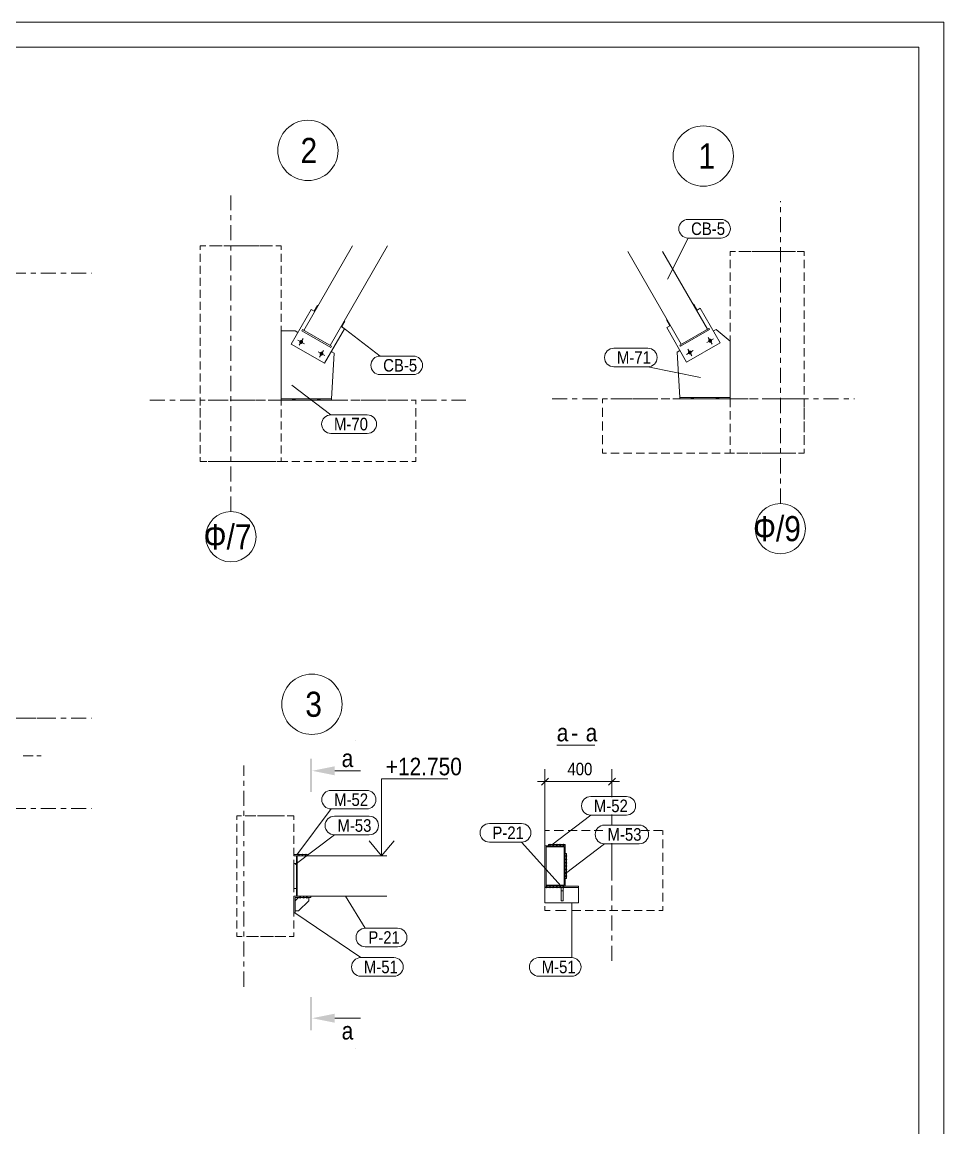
# Model space of a CAD drawing. Header units: millimetres. Extents: x -423 to 766, y -621 to 220.
# Drawn here: x 582.1 to 765.5, y -0.5 to 219.6 of the extents above; entities that cross this region are included whole.
import ezdxf

# ---------------------------------------------------------------- set-up
doc = ezdxf.new("R2010")
doc.units = ezdxf.units.MM
doc.linetypes.add('XKITLINE00', pattern=[0])
doc.linetypes.add('XKITLINE03', pattern=[6, 3, -1, 1, -1])
for name, color, linetype, lineweight in [('Bolt', 7, 'Continuous', 0), ('DrawingSheet', 5, 'Continuous', 0), ('GraphicObject', 6, 'Continuous', 0), ('LevelText', 7, 'Continuous', 0), ('OtherObjectType', 1, 'Continuous', 0), ('Part', 2, 'Continuous', 0), ('PartMark', 3, 'Continuous', 0), ('ReferenceModel', 1, 'Continuous', 0), ('S-GRID', 1, 'Continuous', 0), ('Section', 6, 'Continuous', 0), ('SymbolText', 4, 'Continuous', 0), ('Z-DIMENSIONS', 1, 'Continuous', 0)]:
    doc.layers.add(name, color=color, linetype=linetype, lineweight=lineweight)
doc.styles.add('GOST type A', font='ARIAL.TTF')

msp = doc.modelspace()

# ---------------------------------------------------------------- hatches: boundary and pattern name
at = {"layer": 'Bolt'}
for points in [[(637.94, 155.75), (637.93, 155.73), (637.91, 155.72), (637.9, 155.7), (637.89, 155.69), (637.88, 155.68), (637.86, 155.66), (637.85, 155.65), (637.83, 155.64), (637.82, 155.63), (637.8, 155.62), (637.78, 155.61), (637.77, 155.6), (637.75, 155.6), (637.73, 155.59), (637.71, 155.58), (637.69, 155.58), (637.68, 155.58), (637.66, 155.57), (637.64, 155.57), (637.62, 155.57), (637.6, 155.57), (637.58, 155.57), (637.56, 155.57), (637.55, 155.58), (637.53, 155.58), (637.51, 155.59), (637.49, 155.59), (637.47, 155.6), (637.46, 155.61), (637.44, 155.61), (637.42, 155.62), (637.41, 155.63), (637.39, 155.64), (637.38, 155.65), (637.36, 155.67), (637.35, 155.68), (637.33, 155.69), (637.32, 155.71), (637.31, 155.72), (637.3, 155.74), (637.29, 155.75), (637.28, 155.77), (637.27, 155.79), (637.26, 155.8), (637.26, 155.82), (637.25, 155.84), (637.24, 155.86), (637.24, 155.87), (637.24, 155.89), (637.23, 155.91), (637.23, 155.93), (637.23, 155.95), (637.23, 155.97), (637.23, 155.99), (637.23, 156), (637.24, 156.02), (637.24, 156.04), (637.25, 156.06), (637.25, 156.08), (637.26, 156.1), (637.26, 156.11), (637.27, 156.13), (637.28, 156.15), (637.29, 156.16), (637.3, 156.18), (637.31, 156.19), (637.33, 156.21), (637.34, 156.22), (637.35, 156.23), (637.37, 156.25), (637.38, 156.26), (637.4, 156.27), (637.41, 156.28), (637.43, 156.29), (637.44, 156.3), (637.46, 156.31), (637.48, 156.31), (637.5, 156.32), (637.51, 156.33), (637.53, 156.33), (637.55, 156.33), (637.57, 156.34), (637.59, 156.34), (637.61, 156.34), (637.63, 156.34), (637.64, 156.34), (637.66, 156.34), (637.68, 156.33), (637.7, 156.33), (637.72, 156.32), (637.74, 156.32), (637.75, 156.31), (637.77, 156.3), (637.79, 156.3), (637.81, 156.29), (637.82, 156.28), (637.84, 156.27), (637.85, 156.26), (637.87, 156.24), (637.88, 156.23), (637.89, 156.22), (637.91, 156.2), (637.92, 156.19), (637.93, 156.17), (637.94, 156.16), (637.95, 156.14), (637.96, 156.12), (637.97, 156.11), (637.97, 156.09), (637.98, 156.07), (637.98, 156.05), (637.99, 156.04), (637.99, 156.02), (637.99, 156), (638, 155.98), (638, 155.96), (638, 155.94), (638, 155.92), (637.99, 155.91), (637.99, 155.89), (637.99, 155.87), (637.98, 155.85), (637.98, 155.83), (637.97, 155.81), (637.96, 155.8), (637.95, 155.78), (637.95, 155.76)], [(719.34, 156.38), (719.35, 156.36), (719.36, 156.35), (719.36, 156.33), (719.37, 156.31), (719.37, 156.29), (719.38, 156.28), (719.38, 156.26), (719.38, 156.24), (719.38, 156.22), (719.38, 156.2), (719.38, 156.18), (719.38, 156.16), (719.38, 156.14), (719.38, 156.13), (719.37, 156.11), (719.37, 156.09), (719.36, 156.07), (719.35, 156.05), (719.34, 156.04), (719.34, 156.02), (719.33, 156), (719.32, 155.99), (719.3, 155.97), (719.29, 155.96), (719.28, 155.94), (719.27, 155.93), (719.25, 155.92), (719.24, 155.91), (719.22, 155.9), (719.21, 155.88), (719.19, 155.87), (719.18, 155.87), (719.16, 155.86), (719.14, 155.85), (719.12, 155.84), (719.11, 155.84), (719.09, 155.83), (719.07, 155.83), (719.05, 155.83), (719.03, 155.82), (719.01, 155.82), (718.99, 155.82), (718.98, 155.82), (718.96, 155.83), (718.94, 155.83), (718.92, 155.83), (718.9, 155.84), (718.88, 155.84), (718.87, 155.85), (718.85, 155.86), (718.83, 155.86), (718.81, 155.87), (718.8, 155.88), (718.78, 155.89), (718.77, 155.9), (718.75, 155.91), (718.74, 155.93), (718.72, 155.94), (718.71, 155.95), (718.7, 155.97), (718.69, 155.98), (718.68, 156), (718.67, 156.02), (718.66, 156.03), (718.65, 156.05), (718.64, 156.07), (718.64, 156.08), (718.63, 156.1), (718.63, 156.12), (718.62, 156.14), (718.62, 156.16), (718.62, 156.18), (718.62, 156.19), (718.62, 156.21), (718.62, 156.23), (718.62, 156.25), (718.62, 156.27), (718.63, 156.29), (718.63, 156.31), (718.64, 156.32), (718.64, 156.34), (718.65, 156.36), (718.66, 156.38), (718.67, 156.39), (718.68, 156.41), (718.69, 156.43), (718.7, 156.44), (718.71, 156.46), (718.72, 156.47), (718.73, 156.48), (718.75, 156.5), (718.76, 156.51), (718.78, 156.52), (718.79, 156.53), (718.81, 156.54), (718.83, 156.55), (718.84, 156.56), (718.86, 156.56), (718.88, 156.57), (718.9, 156.58), (718.91, 156.58), (718.93, 156.58), (718.95, 156.59), (718.97, 156.59), (718.99, 156.59), (719.01, 156.59), (719.03, 156.59), (719.04, 156.59), (719.06, 156.59), (719.08, 156.58), (719.1, 156.58), (719.12, 156.57), (719.14, 156.57), (719.15, 156.56), (719.17, 156.55), (719.19, 156.54), (719.2, 156.53), (719.22, 156.52), (719.23, 156.51), (719.25, 156.5), (719.26, 156.49), (719.28, 156.47), (719.29, 156.46), (719.3, 156.44), (719.31, 156.43), (719.32, 156.41), (719.33, 156.4)], [(715.3, 154.05), (715.31, 154.03), (715.31, 154.02), (715.32, 154), (715.33, 153.98), (715.33, 153.96), (715.33, 153.94), (715.34, 153.93), (715.34, 153.91), (715.34, 153.89), (715.34, 153.87), (715.34, 153.85), (715.34, 153.83), (715.34, 153.81), (715.33, 153.8), (715.33, 153.78), (715.32, 153.76), (715.32, 153.74), (715.31, 153.72), (715.3, 153.71), (715.29, 153.69), (715.28, 153.67), (715.27, 153.66), (715.26, 153.64), (715.25, 153.63), (715.24, 153.61), (715.22, 153.6), (715.21, 153.59), (715.2, 153.58), (715.18, 153.56), (715.16, 153.55), (715.15, 153.54), (715.13, 153.54), (715.12, 153.53), (715.1, 153.52), (715.08, 153.51), (715.06, 153.51), (715.04, 153.5), (715.03, 153.5), (715.01, 153.5), (714.99, 153.49), (714.97, 153.49), (714.95, 153.49), (714.93, 153.49), (714.91, 153.5), (714.89, 153.5), (714.88, 153.5), (714.86, 153.51), (714.84, 153.51), (714.82, 153.52), (714.8, 153.52), (714.79, 153.53), (714.77, 153.54), (714.75, 153.55), (714.74, 153.56), (714.72, 153.57), (714.71, 153.58), (714.7, 153.6), (714.68, 153.61), (714.67, 153.62), (714.66, 153.64), (714.65, 153.65), (714.64, 153.67), (714.63, 153.68), (714.62, 153.7), (714.61, 153.72), (714.6, 153.74), (714.59, 153.75), (714.59, 153.77), (714.58, 153.79), (714.58, 153.81), (714.58, 153.83), (714.58, 153.85), (714.57, 153.86), (714.57, 153.88), (714.57, 153.9), (714.58, 153.92), (714.58, 153.94), (714.58, 153.96), (714.59, 153.98), (714.59, 153.99), (714.6, 154.01), (714.61, 154.03), (714.61, 154.05), (714.62, 154.06), (714.63, 154.08), (714.64, 154.09), (714.65, 154.11), (714.67, 154.12), (714.68, 154.14), (714.69, 154.15), (714.7, 154.16), (714.72, 154.18), (714.73, 154.19), (714.75, 154.2), (714.77, 154.21), (714.78, 154.22), (714.8, 154.23), (714.82, 154.23), (714.83, 154.24), (714.85, 154.24), (714.87, 154.25), (714.89, 154.25), (714.91, 154.26), (714.93, 154.26), (714.95, 154.26), (714.96, 154.26), (714.98, 154.26), (715, 154.26), (715.02, 154.25), (715.04, 154.25), (715.06, 154.25), (715.07, 154.24), (715.09, 154.23), (715.11, 154.23), (715.13, 154.22), (715.14, 154.21), (715.16, 154.2), (715.18, 154.19), (715.19, 154.18), (715.21, 154.17), (715.22, 154.16), (715.23, 154.14), (715.25, 154.13), (715.26, 154.11), (715.27, 154.1), (715.28, 154.08), (715.29, 154.07)], [(641.98, 153.42), (641.97, 153.4), (641.96, 153.39), (641.95, 153.37), (641.93, 153.36), (641.92, 153.34), (641.9, 153.33), (641.89, 153.32), (641.88, 153.31), (641.86, 153.3), (641.84, 153.29), (641.83, 153.28), (641.81, 153.27), (641.79, 153.27), (641.77, 153.26), (641.76, 153.25), (641.74, 153.25), (641.72, 153.25), (641.7, 153.24), (641.68, 153.24), (641.66, 153.24), (641.64, 153.24), (641.63, 153.24), (641.61, 153.24), (641.59, 153.25), (641.57, 153.25), (641.55, 153.26), (641.53, 153.26), (641.52, 153.27), (641.5, 153.28), (641.48, 153.28), (641.47, 153.29), (641.45, 153.3), (641.43, 153.31), (641.42, 153.32), (641.4, 153.34), (641.39, 153.35), (641.38, 153.36), (641.36, 153.38), (641.35, 153.39), (641.34, 153.41), (641.33, 153.42), (641.32, 153.44), (641.31, 153.45), (641.31, 153.47), (641.3, 153.49), (641.29, 153.51), (641.29, 153.52), (641.28, 153.54), (641.28, 153.56), (641.28, 153.58), (641.27, 153.6), (641.27, 153.62), (641.27, 153.64), (641.27, 153.66), (641.28, 153.67), (641.28, 153.69), (641.28, 153.71), (641.29, 153.73), (641.29, 153.75), (641.3, 153.77), (641.31, 153.78), (641.32, 153.8), (641.32, 153.82), (641.33, 153.83), (641.35, 153.85), (641.36, 153.86), (641.37, 153.88), (641.38, 153.89), (641.39, 153.9), (641.41, 153.92), (641.42, 153.93), (641.44, 153.94), (641.45, 153.95), (641.47, 153.96), (641.49, 153.97), (641.5, 153.98), (641.52, 153.98), (641.54, 153.99), (641.56, 153.99), (641.58, 154), (641.59, 154), (641.61, 154.01), (641.63, 154.01), (641.65, 154.01), (641.67, 154.01), (641.69, 154.01), (641.71, 154), (641.73, 154), (641.74, 154), (641.76, 153.99), (641.78, 153.99), (641.8, 153.98), (641.81, 153.97), (641.83, 153.97), (641.85, 153.96), (641.86, 153.95), (641.88, 153.94), (641.89, 153.92), (641.91, 153.91), (641.92, 153.9), (641.94, 153.89), (641.95, 153.87), (641.96, 153.86), (641.97, 153.84), (641.98, 153.83), (641.99, 153.81), (642, 153.79), (642.01, 153.78), (642.02, 153.76), (642.02, 153.74), (642.03, 153.72), (642.03, 153.71), (642.03, 153.69), (642.04, 153.67), (642.04, 153.65), (642.04, 153.63), (642.04, 153.61), (642.04, 153.59), (642.04, 153.57), (642.03, 153.56), (642.03, 153.54), (642.03, 153.52), (642.02, 153.5), (642.01, 153.48), (642.01, 153.47), (642, 153.45), (641.99, 153.43)], [(635.9, 144.4), (635.9, 144.67), (636.4, 144.67), (636.4, 144.4)], [(635.9, 144.4), (635.9, 144.67), (636.4, 144.67), (636.4, 144.4)], [(640.9, 144.4), (640.9, 144.67), (641.4, 144.67), (641.4, 144.4)], [(640.9, 144.4), (640.9, 144.67), (641.4, 144.67), (641.4, 144.4)], [(715.72, 144.92), (715.72, 144.66), (715.22, 144.66), (715.22, 144.92)], [(715.72, 144.92), (715.72, 144.66), (715.22, 144.66), (715.22, 144.92)], [(720.72, 144.92), (720.72, 144.66), (720.22, 144.66), (720.22, 144.92)], [(720.72, 144.92), (720.72, 144.66), (720.22, 144.66), (720.22, 144.92)]]:
    msp.add_hatch(color=256, dxfattribs=at).paths.add_polyline_path(points, flags=17)
at = {"layer": 'Section'}
for points in [[(639.39, 66.4), (639.39, 73), (639.81, 73), (639.81, 66.4)], [(639.81, 70.6), (644.31, 71.5), (644.31, 69.7)], [(639.39, 18.97), (639.39, 25.57), (639.81, 25.57), (639.81, 18.97)], [(639.81, 21.37), (644.31, 22.27), (644.31, 20.47)]]:
    msp.add_hatch(color=256, dxfattribs=at).paths.add_polyline_path(points, flags=17)

# ---------------------------------------------------------------- linework, layer by layer
at = {"layer": 'Bolt', "linetype": 'XKITLINE00', "lineweight": 0}
for p, q in [((636.95, 156.34), (638.28, 155.57)), ((638, 156.62), (637.23, 155.29)), ((718.34, 155.82), (719.66, 156.59)), ((718.62, 156.87), (719.38, 155.54)), ((642.04, 154.29), (641.27, 152.96)), ((714.29, 153.49), (715.62, 154.26)), ((714.57, 154.54), (715.34, 153.21)), ((640.99, 154.01), (642.32, 153.24)), ((635.9, 144.67), (635.9, 144.4)), ((635.9, 144.67), (635.9, 144.4)), ((636.15, 144.67), (636.15, 144.4)), ((636.15, 144.67), (636.15, 144.4)), ((636.4, 144.67), (636.4, 144.4)), ((636.4, 144.67), (636.4, 144.4)), ((640.9, 144.67), (640.9, 144.4)), ((640.9, 144.67), (640.9, 144.4)), ((641.15, 144.67), (641.15, 144.4)), ((641.15, 144.67), (641.15, 144.4)), ((641.4, 144.67), (641.4, 144.4)), ((641.4, 144.67), (641.4, 144.4)), ((715.22, 144.92), (715.22, 144.66)), ((715.22, 144.92), (715.22, 144.66)), ((715.47, 144.92), (715.47, 144.66)), ((715.47, 144.92), (715.47, 144.66)), ((715.72, 144.92), (715.72, 144.66)), ((715.72, 144.92), (715.72, 144.66)), ((720.22, 144.92), (720.22, 144.66)), ((720.22, 144.92), (720.22, 144.66)), ((720.47, 144.92), (720.47, 144.66)), ((720.47, 144.92), (720.47, 144.66)), ((720.72, 144.92), (720.72, 144.66)), ((720.72, 144.92), (720.72, 144.66))]:
    msp.add_line(p, q, dxfattribs=at)
at = {"layer": 'DrawingSheet', "linetype": 'XKITLINE00', "lineweight": 0}
for p, q in [((765.51, 219.62), (-423.49, 219.62)), ((765.51, -621.38), (765.51, 219.62)), ((760.51, 214.62), (-403.49, 214.62)), ((760.51, -616.38), (760.51, 214.62))]:
    msp.add_line(p, q, dxfattribs=at)
at = {"layer": 'GraphicObject', "linetype": 'XKITLINE00', "lineweight": 0}
for p, q in [((686.81, 55.65), (690.14, 55.65)), ((636.85, 53.65), (638.85, 53.65)), ((690.14, 54.15), (690.14, 49.15)), ((690.14, 47.65), (686.14, 47.65)), ((639.37, 45.65), (636.85, 45.65))]:
    msp.add_line(p, q, dxfattribs=at)
at = {"layer": 'LevelText', "linetype": 'XKITLINE00', "lineweight": 0}
for p, q in [((653.64, 53.65), (653.64, 69.01)), ((653.64, 69.01), (653.76, 69.01)), ((666.79, 69.01), (653.76, 69.01)), ((651.14, 56.65), (653.64, 53.65)), ((653.64, 53.65), (656.14, 56.65))]:
    msp.add_line(p, q, dxfattribs=at)
at = {"layer": 'OtherObjectType', "linetype": 'XKITLINE00', "lineweight": 0}
for p, q in [((644.97, 194.08), (644.97, 194.08)), ((723.64, 192.97), (723.64, 192.97)), ((645.76, 83.85), (645.76, 83.85)), ((688.48, 75.71), (696.06, 75.71))]:
    msp.add_line(p, q, dxfattribs=at)
for centre in [(638.97, 194.08), (717.64, 192.97), (639.76, 83.85)]:
    msp.add_circle(centre, 6, dxfattribs=at)
at = {"layer": 'Part', "linetype": 'XKITLINE00', "lineweight": 0}
for p, q in [((638.17, 158.25), (647.87, 175.08)), ((643.37, 155.26), (654.8, 175.08)), ((713.25, 155.51), (702.61, 173.97)), ((718.45, 158.5), (709.53, 173.97)), ((640.22, 162.07), (640.88, 163.23)), ((640.88, 163.23), (641, 163.16)), ((715.73, 163.48), (715.62, 163.41)), ((716.4, 162.32), (715.73, 163.48)), ((639.61, 162.42), (635.65, 155.55)), ((639.61, 162.42), (640.22, 162.07)), ((640.33, 162.01), (640.22, 162.07)), ((716.28, 162.26), (716.4, 162.32)), ((716.4, 162.32), (717, 162.67)), ((717, 162.67), (720.97, 155.8)), ((646.25, 158.59), (642.29, 151.72)), ((645.53, 159.01), (645.65, 158.94)), ((645.65, 158.94), (646.31, 160.1)), ((645.65, 158.94), (646.25, 158.59)), ((646.31, 160.1), (646.2, 160.16)), ((710.3, 160.35), (710.42, 160.42)), ((710.97, 159.19), (710.3, 160.35)), ((710.36, 158.85), (710.97, 159.19)), ((710.36, 158.85), (714.32, 151.97)), ((711.08, 159.26), (710.97, 159.19)), ((718.73, 158.67), (712.96, 155.34)), ((718.87, 158.44), (718.73, 158.67)), ((633.65, 158.19), (636.4, 158.19)), ((633.65, 144.67), (633.65, 158.19)), ((636.4, 158.19), (636.98, 157.86)), ((637.75, 158.19), (637.88, 158.42)), ((643.52, 154.86), (637.75, 158.19)), ((643.66, 155.09), (637.88, 158.42)), ((718.87, 158.44), (713.09, 155.11)), ((719.63, 158.11), (720.21, 158.44)), ((720.21, 158.44), (722.97, 156.13)), ((635.65, 155.55), (642.29, 151.72)), ((643.52, 154.86), (643.66, 155.09)), ((712.41, 153.95), (712.99, 154.28)), ((713.09, 155.11), (712.96, 155.34)), ((714.32, 151.97), (720.97, 155.8)), ((722.97, 156.13), (722.97, 144.92)), ((643.62, 154.03), (644.2, 153.7)), ((644.2, 153.7), (643.65, 144.67)), ((712.97, 144.92), (712.41, 153.95)), ((633.65, 144.4), (633.65, 144.67)), ((643.65, 144.67), (633.65, 144.67)), ((643.65, 144.4), (633.65, 144.4)), ((643.65, 144.4), (643.65, 144.67)), ((712.97, 144.92), (722.97, 144.92)), ((712.97, 144.92), (712.97, 144.66)), ((712.97, 144.66), (722.97, 144.66)), ((722.97, 144.92), (722.97, 144.66)), ((686.14, 47.65), (686.14, 55.65)), ((686.14, 55.65), (690.14, 55.65)), ((689.94, 55.45), (686.34, 55.45)), ((686.34, 55.45), (686.34, 47.85)), ((690.14, 55.92), (686.81, 55.92)), ((686.81, 55.92), (686.81, 55.65)), ((689.94, 47.85), (689.94, 55.45)), ((690.14, 55.65), (690.14, 55.92)), ((690.14, 55.65), (690.14, 47.65)), ((638.85, 53.92), (636.19, 53.92)), ((636.19, 53.92), (636.19, 53.65)), ((636.19, 53.65), (636.85, 53.65)), ((636.72, 53.52), (636.72, 45.78)), ((636.72, 53.52), (636.85, 53.52)), ((654.68, 53.65), (636.85, 53.65)), ((636.85, 53.65), (636.85, 45.65)), ((638.85, 53.65), (638.85, 53.92)), ((690.14, 49.15), (690.14, 54.15)), ((690.14, 54.15), (690.41, 54.15)), ((690.41, 49.15), (690.41, 54.15)), ((636.19, 52.15), (636.72, 52.15)), ((636.19, 47.15), (636.19, 52.15)), ((690.14, 49.15), (690.41, 49.15)), ((636.72, 47.15), (636.19, 47.15)), ((686.14, 47.65), (690.14, 47.65)), ((686.14, 47.65), (686.14, 44.32)), ((686.14, 47.39), (692.81, 47.39)), ((686.34, 47.85), (689.94, 47.85)), ((689.39, 47.39), (689.39, 44.72)), ((689.39, 46.72), (689.73, 46.72)), ((689.73, 44.72), (689.73, 47.39)), ((690.14, 47.65), (692.81, 47.65)), ((692.81, 47.65), (692.81, 44.32)), ((636.19, 45.65), (636.19, 42.32)), ((639.52, 45.65), (636.19, 45.65)), ((636.45, 44.72), (637.12, 45.38)), ((636.45, 42.32), (636.45, 45.38)), ((636.45, 45.38), (639.52, 45.38)), ((636.72, 45.78), (636.85, 45.78)), ((636.85, 45.65), (654.68, 45.65)), ((637.12, 42.72), (639.12, 44.72)), ((639.12, 44.72), (639.12, 45.38)), ((639.52, 45.38), (639.52, 45.65)), ((686.14, 44.32), (692.81, 44.32)), ((689.39, 44.72), (689.73, 44.72)), ((636.19, 42.32), (636.45, 42.32)), ((636.45, 42.72), (637.12, 42.72))]:
    msp.add_line(p, q, dxfattribs=at)
at = {"layer": 'PartMark', "linetype": 'XKITLINE00', "lineweight": 0}
for p, q in [((714.61, 180.35), (721.18, 180.35)), ((710.53, 168.45), (714.61, 176.65)), ((714.61, 176.65), (721.18, 176.65)), ((645.56, 159.09), (653.34, 153.16)), ((699.85, 154.71), (706.59, 154.71)), ((653.34, 153.16), (659.92, 153.16)), ((699.85, 151.01), (706.59, 151.01)), ((717.08, 148.86), (706.59, 151.01)), ((653.34, 149.46), (659.92, 149.46)), ((635.77, 147.38), (643.55, 141.46)), ((643.55, 141.46), (650.77, 141.46)), ((643.55, 137.76), (650.77, 137.76)), ((643.58, 66.71), (650.65, 66.71)), ((695.26, 65.48), (702.33, 65.48)), ((636.73, 53.85), (643.58, 63.01)), ((643.58, 63.01), (650.65, 63.01)), ((687.48, 55.86), (695.26, 61.78)), ((695.26, 61.78), (702.33, 61.78)), ((644.24, 61.57), (651.15, 61.57)), ((675.07, 60.12), (681.48, 60.12)), ((697.98, 59.79), (704.89, 59.79)), ((636.46, 51.94), (644.24, 57.87)), ((644.24, 57.87), (651.15, 57.87)), ((675.07, 56.42), (681.48, 56.42)), ((689.33, 47.67), (681.48, 56.42)), ((690.2, 50.16), (697.98, 56.09)), ((697.98, 56.09), (704.89, 56.09)), ((646.46, 45.67), (650.39, 39.28)), ((691.46, 44.34), (691.46, 33.42)), ((636.33, 42.33), (649.5, 33.42)), ((650.39, 39.28), (656.81, 39.28)), ((650.39, 35.58), (656.81, 35.58)), ((649.5, 33.42), (656.08, 33.42)), ((684.88, 33.42), (691.46, 33.42)), ((649.5, 29.72), (656.08, 29.72)), ((684.88, 29.72), (691.46, 29.72))]:
    msp.add_line(p, q, dxfattribs=at)
for centre, start, end in [((714.61, 178.5), 90, 270), ((721.18, 178.5), 270, 90), ((699.85, 152.86), 90, 270), ((706.59, 152.86), 270, 90), ((653.34, 151.31), 90, 270), ((659.92, 151.31), 270, 90), ((643.55, 139.61), 90, 270), ((650.77, 139.61), 270, 90), ((643.58, 64.86), 90, 270), ((650.65, 64.86), 270, 90), ((695.26, 63.63), 90, 270), ((702.33, 63.63), 270, 90), ((644.24, 59.72), 90, 270), ((651.15, 59.72), 270, 90), ((675.07, 58.27), 90, 270), ((681.48, 58.27), 270, 90), ((697.98, 57.94), 90, 270), ((704.89, 57.94), 270, 90), ((650.39, 37.43), 90, 270), ((656.81, 37.43), 270, 90), ((649.5, 31.57), 90, 270), ((656.08, 31.57), 270, 90), ((684.88, 31.57), 90, 270), ((691.46, 31.57), 270, 90)]:
    msp.add_arc(centre, 1.85, start, end, dxfattribs=at)
at = {"layer": 'ReferenceModel', "linetype": 'XKITLINE00', "lineweight": 0}
for p, q in [((617.52, 175.08), (617.52, 174.29)), ((617.52, 175.08), (618.62, 175.08)), ((617.52, 174.29), (617.52, 175.08)), ((617.52, 175.08), (618.46, 175.08)), ((619.4, 175.08), (621.29, 175.08)), ((619.72, 175.08), (621.93, 175.08)), ((622.23, 175.08), (623.17, 175.08)), ((623.03, 175.08), (624.13, 175.08)), ((624.04, 175.08), (623.17, 175.08)), ((625.19, 175.08), (624.13, 175.08)), ((626.66, 175.08), (624.91, 175.08)), ((628.36, 175.08), (626.24, 175.08)), ((629.28, 175.08), (627.53, 175.08)), ((631.53, 175.08), (629.42, 175.08)), ((631.9, 175.08), (630.15, 175.08)), ((633.65, 175.08), (632.59, 175.08)), ((633.65, 175.08), (632.77, 175.08)), ((633.65, 175.08), (633.65, 174.29)), ((633.65, 174.29), (633.65, 175.08)), ((633.65, 175.08), (633.65, 174.29)), ((633.65, 175.08), (633.65, 175.08)), ((633.65, 175.08), (633.65, 175.08)), ((722.97, 173.97), (722.97, 173.13)), ((722.97, 173.13), (722.97, 173.97)), ((722.97, 173.97), (722.97, 173.13)), ((722.97, 173.96), (723.84, 173.96)), ((722.97, 173.96), (722.97, 173.96)), ((722.97, 173.96), (722.97, 173.96)), ((722.97, 173.96), (724.02, 173.96)), ((724.72, 173.96), (726.48, 173.96)), ((725.07, 173.96), (727.17, 173.96)), ((727.35, 173.96), (729.11, 173.96)), ((728.23, 173.96), (730.33, 173.96)), ((729.99, 173.96), (731.74, 173.96)), ((731.38, 173.96), (732.43, 173.96)), ((733.32, 173.96), (732.43, 173.96)), ((732.62, 173.96), (733.5, 173.96)), ((734.91, 173.96), (733.5, 173.96)), ((735.96, 173.96), (734.2, 173.96)), ((737.72, 173.96), (736.32, 173.96)), ((737.72, 173.96), (736.84, 173.96)), ((737.72, 173.13), (737.72, 173.97)), ((737.72, 173.97), (737.72, 173.13)), ((617.52, 173.49), (617.52, 171.91)), ((617.52, 171.91), (617.52, 173.49)), ((633.65, 173.49), (633.65, 171.91)), ((633.65, 171.91), (633.65, 173.49)), ((633.65, 173.49), (633.65, 171.91)), ((722.97, 172.29), (722.97, 170.62)), ((722.97, 170.62), (722.97, 172.29)), ((722.97, 172.29), (722.97, 170.62)), ((737.72, 170.62), (737.72, 172.29)), ((737.72, 172.29), (737.72, 170.62)), ((617.52, 171.11), (617.52, 169.52)), ((617.52, 169.52), (617.52, 171.11)), ((633.65, 171.11), (633.65, 169.52)), ((633.65, 169.52), (633.65, 171.11)), ((633.65, 171.11), (633.65, 169.52)), ((722.97, 169.78), (722.97, 168.11)), ((722.97, 168.11), (722.97, 169.78)), ((722.97, 169.78), (722.97, 168.11)), ((737.72, 168.11), (737.72, 169.78)), ((737.72, 169.78), (737.72, 168.11)), ((617.52, 168.73), (617.52, 167.14)), ((617.52, 167.14), (617.52, 168.73)), ((633.65, 168.73), (633.65, 167.14)), ((633.65, 167.14), (633.65, 168.73)), ((633.65, 168.73), (633.65, 167.14)), ((722.97, 167.27), (722.97, 165.6)), ((722.97, 165.6), (722.97, 167.27)), ((722.97, 167.27), (722.97, 165.6)), ((737.72, 165.6), (737.72, 167.27)), ((737.72, 167.27), (737.72, 165.6)), ((617.52, 166.34), (617.52, 164.76)), ((617.52, 164.76), (617.52, 166.34)), ((633.65, 166.34), (633.65, 164.76)), ((633.65, 164.76), (633.65, 166.34)), ((633.65, 166.34), (633.65, 164.76)), ((617.52, 163.96), (617.52, 162.37)), ((617.52, 162.37), (617.52, 163.96)), ((633.65, 163.96), (633.65, 162.37)), ((633.65, 162.37), (633.65, 163.96)), ((633.65, 163.96), (633.65, 162.37)), ((722.97, 164.76), (722.97, 163.09)), ((722.97, 163.09), (722.97, 164.76)), ((722.97, 164.76), (722.97, 163.09)), ((737.72, 163.09), (737.72, 164.76)), ((737.72, 164.76), (737.72, 163.09)), ((617.52, 161.58), (617.52, 159.99)), ((617.52, 159.99), (617.52, 161.58)), ((633.65, 161.58), (633.65, 159.99)), ((633.65, 159.99), (633.65, 161.58)), ((633.65, 161.58), (633.65, 159.99)), ((722.97, 162.25), (722.97, 160.58)), ((722.97, 160.58), (722.97, 162.25)), ((722.97, 162.25), (722.97, 160.58)), ((737.72, 160.58), (737.72, 162.25)), ((737.72, 162.25), (737.72, 160.58)), ((617.52, 159.2), (617.52, 157.61)), ((617.52, 157.61), (617.52, 159.2)), ((633.65, 159.2), (633.65, 157.61)), ((633.65, 157.61), (633.65, 159.2)), ((633.65, 159.2), (633.65, 157.61)), ((722.97, 159.74), (722.97, 158.07)), ((722.97, 158.07), (722.97, 159.74)), ((722.97, 159.74), (722.97, 158.07)), ((737.72, 158.07), (737.72, 159.74)), ((737.72, 159.74), (737.72, 158.07)), ((617.52, 156.81), (617.52, 155.22)), ((617.52, 155.22), (617.52, 156.81)), ((633.65, 156.81), (633.65, 155.22)), ((633.65, 155.22), (633.65, 156.81)), ((633.65, 156.81), (633.65, 155.22)), ((722.97, 157.23), (722.97, 155.56)), ((722.97, 155.56), (722.97, 157.23)), ((722.97, 157.23), (722.97, 155.56)), ((737.72, 155.56), (737.72, 157.23)), ((737.72, 157.23), (737.72, 155.56)), ((617.52, 154.43), (617.52, 152.84)), ((617.52, 152.84), (617.52, 154.43)), ((633.65, 154.43), (633.65, 152.84)), ((633.65, 152.84), (633.65, 154.43)), ((633.65, 154.43), (633.65, 152.84)), ((722.97, 154.72), (722.97, 153.05)), ((722.97, 153.05), (722.97, 154.72)), ((722.97, 154.72), (722.97, 153.05)), ((737.72, 153.05), (737.72, 154.72)), ((737.72, 154.72), (737.72, 153.05)), ((617.52, 152.05), (617.52, 150.46)), ((617.52, 150.46), (617.52, 152.05)), ((633.65, 152.05), (633.65, 150.46)), ((633.65, 150.46), (633.65, 152.05)), ((633.65, 152.05), (633.65, 150.46)), ((722.97, 152.21), (722.97, 150.54)), ((722.97, 150.54), (722.97, 152.21)), ((722.97, 152.21), (722.97, 150.54)), ((737.72, 150.54), (737.72, 152.21)), ((737.72, 152.21), (737.72, 150.54)), ((617.52, 149.66), (617.52, 148.07)), ((617.52, 148.07), (617.52, 149.66)), ((633.65, 149.66), (633.65, 148.07)), ((633.65, 148.07), (633.65, 149.66)), ((633.65, 149.66), (633.65, 148.07)), ((722.97, 149.7), (722.97, 148.03)), ((722.97, 148.03), (722.97, 149.7)), ((722.97, 149.7), (722.97, 148.03)), ((737.72, 148.03), (737.72, 149.7)), ((737.72, 149.7), (737.72, 148.03)), ((617.52, 147.28), (617.52, 145.69)), ((617.52, 145.69), (617.52, 147.28)), ((633.65, 147.28), (633.65, 145.69)), ((633.65, 145.69), (633.65, 147.28)), ((633.65, 147.28), (633.65, 145.69)), ((722.97, 147.19), (722.97, 145.52)), ((722.97, 145.52), (722.97, 147.19)), ((722.97, 147.19), (722.97, 145.52)), ((737.72, 145.52), (737.72, 147.19)), ((737.72, 147.19), (737.72, 145.52)), ((617.52, 144.9), (617.52, 143.31)), ((617.52, 143.31), (617.52, 144.9)), ((617.52, 144.4), (618.31, 144.4)), ((617.52, 143.59), (617.52, 144.4)), ((618.31, 144.4), (617.52, 144.4)), ((619.11, 144.4), (620.7, 144.4)), ((620.7, 144.4), (619.11, 144.4)), ((621.49, 144.4), (623.08, 144.4)), ((623.08, 144.4), (621.49, 144.4)), ((623.88, 144.4), (625.46, 144.4)), ((625.46, 144.4), (623.88, 144.4)), ((626.26, 144.4), (627.85, 144.4)), ((627.85, 144.4), (626.26, 144.4)), ((628.64, 144.4), (630.23, 144.4)), ((630.23, 144.4), (628.64, 144.4)), ((631.03, 144.4), (632.61, 144.4)), ((632.61, 144.4), (631.03, 144.4)), ((633.41, 144.4), (635, 144.4)), ((635, 144.4), (633.41, 144.4)), ((633.65, 144.9), (633.65, 143.31)), ((633.65, 143.31), (633.65, 144.9)), ((633.65, 144.9), (633.65, 143.31)), ((635.79, 144.4), (637.38, 144.4)), ((637.38, 144.4), (635.79, 144.4)), ((638.17, 144.4), (639.76, 144.4)), ((639.76, 144.4), (638.17, 144.4)), ((640.56, 144.4), (642.15, 144.4)), ((642.15, 144.4), (640.56, 144.4)), ((642.94, 144.4), (644.53, 144.4)), ((644.53, 144.4), (642.94, 144.4)), ((645.32, 144.4), (646.91, 144.4)), ((646.91, 144.4), (645.32, 144.4)), ((647.71, 144.4), (649.3, 144.4)), ((649.3, 144.4), (647.71, 144.4)), ((650.09, 144.4), (651.68, 144.4)), ((651.68, 144.4), (650.09, 144.4)), ((652.47, 144.4), (654.06, 144.4)), ((654.06, 144.4), (652.47, 144.4)), ((654.86, 144.4), (656.45, 144.4)), ((656.45, 144.4), (654.86, 144.4)), ((657.24, 144.4), (658.83, 144.4)), ((658.83, 144.4), (657.24, 144.4)), ((659.62, 144.4), (660.42, 144.4)), ((660.42, 144.4), (659.62, 144.4)), ((660.41, 143.59), (660.41, 144.4)), ((697.57, 144.66), (698.4, 144.66)), ((697.57, 143.75), (697.57, 144.66)), ((698.4, 144.66), (697.57, 144.66)), ((699.24, 144.66), (700.91, 144.66)), ((700.91, 144.66), (699.24, 144.66)), ((701.75, 144.66), (703.42, 144.66)), ((703.42, 144.66), (701.75, 144.66)), ((704.26, 144.66), (705.93, 144.66)), ((705.93, 144.66), (704.26, 144.66)), ((706.77, 144.66), (708.44, 144.66)), ((708.44, 144.66), (706.77, 144.66)), ((709.28, 144.66), (710.95, 144.66)), ((710.95, 144.66), (709.28, 144.66)), ((711.79, 144.66), (713.46, 144.66)), ((713.46, 144.66), (711.79, 144.66)), ((714.3, 144.66), (715.97, 144.66)), ((715.97, 144.66), (714.3, 144.66)), ((716.81, 144.66), (718.48, 144.66)), ((718.48, 144.66), (716.81, 144.66)), ((719.32, 144.66), (720.99, 144.66)), ((720.99, 144.66), (719.32, 144.66)), ((721.83, 144.66), (723.5, 144.66)), ((723.5, 144.66), (721.83, 144.66)), ((722.97, 144.68), (722.97, 143.01)), ((722.97, 143.01), (722.97, 144.68)), ((722.97, 144.68), (722.97, 143.01)), ((724.34, 144.66), (726.01, 144.66)), ((726.01, 144.66), (724.34, 144.66)), ((726.85, 144.66), (728.52, 144.66)), ((728.52, 144.66), (726.85, 144.66)), ((729.36, 144.66), (731.03, 144.66)), ((731.03, 144.66), (729.36, 144.66)), ((731.87, 144.66), (733.54, 144.66)), ((733.54, 144.66), (731.87, 144.66)), ((734.38, 144.66), (736.05, 144.66)), ((736.05, 144.66), (734.38, 144.66)), ((736.89, 144.66), (737.72, 144.66)), ((737.72, 144.66), (736.89, 144.66)), ((737.72, 143.01), (737.72, 144.68)), ((737.72, 144.68), (737.72, 143.01)), ((737.72, 143.75), (737.72, 144.66)), ((617.52, 141.15), (617.52, 142.77)), ((617.52, 142.51), (617.52, 140.92)), ((617.52, 140.92), (617.52, 142.51)), ((633.65, 142.51), (633.65, 140.92)), ((633.65, 140.92), (633.65, 142.51)), ((633.65, 142.51), (633.65, 140.92)), ((660.41, 141.15), (660.41, 142.77)), ((697.57, 141.04), (697.57, 142.85)), ((722.97, 142.17), (722.97, 140.5)), ((722.97, 140.5), (722.97, 142.17)), ((722.97, 142.17), (722.97, 140.5)), ((737.72, 141.04), (737.72, 142.85)), ((737.72, 140.5), (737.72, 142.17)), ((737.72, 142.17), (737.72, 140.5)), ((617.52, 138.7), (617.52, 140.33)), ((617.52, 140.13), (617.52, 138.54)), ((617.52, 138.54), (617.52, 140.13)), ((633.65, 140.13), (633.65, 138.54)), ((633.65, 138.54), (633.65, 140.13)), ((633.65, 140.13), (633.65, 138.54)), ((660.41, 138.7), (660.41, 140.33)), ((697.57, 138.33), (697.57, 140.14)), ((722.97, 139.66), (722.97, 137.99)), ((722.97, 137.99), (722.97, 139.66)), ((722.97, 139.66), (722.97, 137.99)), ((737.72, 138.33), (737.72, 140.14)), ((737.72, 137.99), (737.72, 139.66)), ((737.72, 139.66), (737.72, 137.99)), ((617.52, 136.26), (617.52, 137.89)), ((617.52, 137.75), (617.52, 136.16)), ((617.52, 136.16), (617.52, 137.75)), ((633.65, 137.75), (633.65, 136.16)), ((633.65, 136.16), (633.65, 137.75)), ((633.65, 137.75), (633.65, 136.16)), ((660.41, 136.26), (660.41, 137.89)), ((697.57, 135.62), (697.57, 137.42)), ((722.97, 137.15), (722.97, 135.48)), ((722.97, 135.48), (722.97, 137.15)), ((722.97, 137.15), (722.97, 135.48)), ((737.72, 135.62), (737.72, 137.42)), ((737.72, 135.48), (737.72, 137.15)), ((737.72, 137.15), (737.72, 135.48)), ((617.52, 133.81), (617.52, 135.44)), ((617.52, 135.36), (617.52, 133.77)), ((617.52, 133.77), (617.52, 135.36)), ((633.65, 135.36), (633.65, 133.77)), ((633.65, 133.77), (633.65, 135.36)), ((633.65, 135.36), (633.65, 133.77)), ((660.41, 133.81), (660.41, 135.44)), ((697.57, 133.81), (697.57, 134.71)), ((722.97, 134.64), (722.97, 133.81)), ((722.97, 133.81), (722.97, 134.64)), ((722.97, 134.64), (722.97, 133.81)), ((737.72, 133.81), (737.72, 134.71)), ((737.72, 133.81), (737.72, 134.64)), ((737.72, 134.64), (737.72, 133.81)), ((617.52, 132.19), (617.52, 133)), ((617.52, 132.98), (617.52, 132.19)), ((617.52, 132.19), (617.52, 132.98)), ((617.52, 132.19), (618.31, 132.19)), ((617.52, 132.19), (618.43, 132.19)), ((617.52, 132.19), (618.87, 132.19)), ((619.11, 132.19), (620.7, 132.19)), ((619.34, 132.19), (621.16, 132.19)), ((620.23, 132.19), (621.58, 132.19)), ((621.49, 132.19), (623.08, 132.19)), ((622.39, 132.19), (621.58, 132.19)), ((622.07, 132.19), (623.89, 132.19)), ((624.8, 132.19), (623.19, 132.19)), ((623.88, 132.19), (625.46, 132.19)), ((624.8, 132.19), (625.72, 132.19)), ((627.21, 132.19), (625.6, 132.19)), ((626.6, 132.19), (625.72, 132.19)), ((626.26, 132.19), (627.85, 132.19)), ((629.24, 132.19), (627.48, 132.19)), ((629.63, 132.19), (628.02, 132.19)), ((628.64, 132.19), (630.23, 132.19)), ((631.89, 132.19), (630.12, 132.19)), ((632.04, 132.19), (630.43, 132.19)), ((631.03, 132.19), (632.61, 132.19)), ((633.65, 132.19), (632.77, 132.19)), ((633.65, 132.19), (632.84, 132.19)), ((633.41, 132.19), (635, 132.19)), ((633.65, 132.98), (633.65, 132.19)), ((633.65, 132.19), (633.65, 132.98)), ((633.65, 132.98), (633.65, 132.19)), ((633.65, 132.19), (633.65, 132.19)), ((633.65, 132.19), (633.65, 132.19)), ((635.79, 132.19), (637.38, 132.19)), ((638.17, 132.19), (639.76, 132.19)), ((640.56, 132.19), (642.15, 132.19)), ((642.94, 132.19), (644.53, 132.19)), ((645.32, 132.19), (646.91, 132.19)), ((647.71, 132.19), (649.3, 132.19)), ((650.09, 132.19), (651.68, 132.19)), ((652.47, 132.19), (654.06, 132.19)), ((654.86, 132.19), (656.45, 132.19)), ((657.24, 132.19), (658.83, 132.19)), ((659.62, 132.19), (660.42, 132.19)), ((660.41, 132.19), (660.41, 133)), ((697.57, 133.81), (698.4, 133.81)), ((699.24, 133.81), (700.91, 133.81)), ((701.75, 133.81), (703.42, 133.81)), ((704.26, 133.81), (705.93, 133.81)), ((706.77, 133.81), (708.44, 133.81)), ((709.28, 133.81), (710.95, 133.81)), ((711.79, 133.81), (713.46, 133.81)), ((714.3, 133.81), (715.97, 133.81)), ((716.81, 133.81), (718.48, 133.81)), ((719.32, 133.81), (720.99, 133.81)), ((721.83, 133.81), (723.5, 133.81)), ((722.97, 133.81), (723.77, 133.81)), ((722.97, 133.81), (723.85, 133.81)), ((724.34, 133.81), (726.01, 133.81)), ((724.57, 133.81), (726.17, 133.81)), ((724.74, 133.81), (726.51, 133.81)), ((726.85, 133.81), (728.52, 133.81)), ((726.97, 133.81), (728.57, 133.81)), ((727.4, 133.81), (729.18, 133.81)), ((729.36, 133.81), (731.03, 133.81)), ((729.37, 133.81), (730.98, 133.81)), ((730.06, 133.81), (730.95, 133.81)), ((732.08, 133.81), (730.95, 133.81)), ((731.78, 133.81), (733.38, 133.81)), ((731.87, 133.81), (733.54, 133.81)), ((735.47, 133.81), (733.21, 133.81)), ((734.18, 133.81), (734.98, 133.81)), ((734.38, 133.81), (736.05, 133.81)), ((735.9, 133.81), (734.98, 133.81)), ((737.72, 133.81), (736.59, 133.81)), ((737.72, 133.81), (736.81, 133.81)), ((736.89, 133.81), (737.72, 133.81)), ((582.31, 81.07), (584.11, 81.07)), ((582.62, 81.07), (584.27, 81.07)), ((582.69, 81.07), (584.3, 81.07)), ((585.01, 81.07), (585.91, 81.07)), ((585.09, 81.07), (585.91, 81.07)), ((585.11, 81.07), (585.91, 81.07)), ((584.11, 73.57), (582.31, 73.57)), ((584.27, 73.57), (582.62, 73.57)), ((582.69, 73.57), (584.3, 73.57)), ((585.91, 73.57), (585.01, 73.57)), ((585.91, 73.57), (585.09, 73.57)), ((585.11, 73.57), (585.91, 73.57)), ((625.78, 61.67), (624.83, 61.67)), ((624.83, 61.67), (625.65, 61.67)), ((624.84, 60.87), (624.84, 61.67)), ((624.84, 60.87), (624.84, 61.67)), ((626.47, 61.67), (628.11, 61.67)), ((628.62, 61.67), (626.73, 61.67)), ((628.93, 61.67), (630.57, 61.67)), ((631.46, 61.67), (629.56, 61.67)), ((631.39, 61.67), (632.21, 61.67)), ((633.53, 61.67), (632.21, 61.67)), ((634.29, 61.67), (632.4, 61.67)), ((636.19, 61.67), (634.86, 61.67)), ((636.19, 61.67), (635.24, 61.67)), ((636.19, 61.67), (636.19, 60.87)), ((636.19, 60.87), (636.19, 61.67)), ((636.19, 61.67), (636.19, 60.87)), ((624.84, 58.47), (624.84, 60.07)), ((624.84, 58.47), (624.84, 60.07)), ((636.19, 60.07), (636.19, 58.47)), ((636.19, 58.47), (636.19, 60.07)), ((636.19, 60.07), (636.19, 58.47)), ((624.84, 56.06), (624.84, 57.66)), ((624.84, 56.06), (624.84, 57.66)), ((636.19, 57.66), (636.19, 56.06)), ((636.19, 56.06), (636.19, 57.66)), ((636.19, 57.66), (636.19, 56.06)), ((686.14, 58.73), (686.14, 57.84)), ((687.06, 58.73), (686.14, 58.73)), ((686.14, 58.73), (686.14, 57.84)), ((689.84, 58.73), (687.99, 58.73)), ((691.69, 58.73), (690.77, 58.73)), ((691.69, 58.73), (692.54, 58.73)), ((693.39, 58.73), (695.1, 58.73)), ((695.95, 58.73), (697.65, 58.73)), ((705.21, 58.73), (706.91, 58.73)), ((707.76, 58.73), (709.47, 58.73)), ((709.57, 58.73), (709.57, 57.84)), ((624.84, 53.66), (624.84, 55.26)), ((624.84, 53.66), (624.84, 55.26)), ((636.19, 55.26), (636.19, 53.66)), ((636.19, 53.66), (636.19, 55.26)), ((636.19, 55.26), (636.19, 53.66)), ((686.14, 56.96), (686.14, 55.19)), ((686.14, 56.96), (686.14, 55.19)), ((709.57, 56.96), (709.57, 55.19)), ((624.84, 51.25), (624.84, 52.86)), ((624.84, 51.25), (624.84, 52.86)), ((636.19, 52.86), (636.19, 51.25)), ((636.19, 51.25), (636.19, 52.86)), ((636.19, 52.86), (636.19, 51.25)), ((686.14, 54.3), (686.14, 52.53)), ((686.14, 54.3), (686.14, 52.53)), ((709.57, 54.3), (709.57, 52.53)), ((686.14, 51.65), (686.14, 49.88)), ((686.14, 51.65), (686.14, 49.88)), ((709.57, 51.65), (709.57, 49.88)), ((624.84, 48.85), (624.84, 50.45)), ((624.84, 48.85), (624.84, 50.45)), ((636.19, 50.45), (636.19, 48.85)), ((636.19, 48.85), (636.19, 50.45)), ((636.19, 50.45), (636.19, 48.85)), ((686.14, 48.99), (686.14, 47.22)), ((686.14, 48.99), (686.14, 47.22)), ((709.57, 48.99), (709.57, 47.22)), ((624.84, 46.44), (624.84, 48.05)), ((624.84, 46.44), (624.84, 48.05)), ((636.19, 48.05), (636.19, 46.44)), ((636.19, 46.44), (636.19, 48.05)), ((636.19, 48.05), (636.19, 46.44)), ((686.14, 46.34), (686.14, 44.57)), ((686.14, 46.34), (686.14, 44.57)), ((709.57, 46.34), (709.57, 44.57)), ((624.84, 44.04), (624.84, 45.64)), ((624.84, 44.04), (624.84, 45.64)), ((636.19, 45.64), (636.19, 44.04)), ((636.19, 44.04), (636.19, 45.64)), ((636.19, 45.64), (636.19, 44.04)), ((624.84, 41.64), (624.84, 43.24)), ((624.84, 41.64), (624.84, 43.24)), ((636.19, 43.24), (636.19, 41.64)), ((636.19, 41.64), (636.19, 43.24)), ((636.19, 43.24), (636.19, 41.64)), ((686.14, 43.68), (686.14, 42.8)), ((686.14, 43.68), (686.14, 42.8)), ((687.2, 42.8), (686.14, 42.8)), ((690.36, 42.8), (688.25, 42.8)), ((692.48, 42.8), (691.42, 42.8)), ((692.48, 42.8), (693.29, 42.8)), ((694.11, 42.8), (695.73, 42.8)), ((696.55, 42.8), (698.18, 42.8)), ((698.99, 42.8), (700.62, 42.8)), ((701.43, 42.8), (703.06, 42.8)), ((703.88, 42.8), (705.5, 42.8)), ((706.32, 42.8), (707.95, 42.8)), ((708.76, 42.8), (709.57, 42.8)), ((709.57, 43.68), (709.57, 42.8)), ((624.84, 39.23), (624.84, 40.83)), ((624.84, 39.23), (624.84, 40.83)), ((636.19, 40.83), (636.19, 39.23)), ((636.19, 39.23), (636.19, 40.83)), ((636.19, 40.83), (636.19, 39.23)), ((625.78, 37.63), (624.83, 37.63)), ((624.83, 37.63), (625.91, 37.63)), ((624.84, 37.63), (624.84, 38.43)), ((624.84, 37.63), (624.84, 38.43)), ((628.62, 37.63), (626.73, 37.63)), ((626.99, 37.63), (629.16, 37.63)), ((631.46, 37.63), (629.56, 37.63)), ((630.24, 37.63), (631.32, 37.63)), ((632.13, 37.63), (631.32, 37.63)), ((634.29, 37.63), (632.4, 37.63)), ((634.56, 37.63), (632.94, 37.63)), ((636.19, 37.63), (635.24, 37.63)), ((636.19, 37.63), (635.38, 37.63)), ((636.19, 38.43), (636.19, 37.63)), ((636.19, 37.63), (636.19, 38.43)), ((636.19, 38.43), (636.19, 37.63))]:
    msp.add_line(p, q, dxfattribs=at)
at = {"layer": 'S-GRID', "linetype": 'XKITLINE03', "lineweight": 0}
for p, q in [((623.65, 122.19), (623.65, 185.08)), ((732.97, 123.81), (732.97, 183.97)), ((435.83, 169.67), (595.91, 169.67)), ((607.52, 144.4), (670.42, 144.4)), ((687.57, 144.66), (747.72, 144.66)), ((435.83, 81.07), (595.91, 81.07)), ((626.19, 27.63), (626.19, 71.67)), ((699.47, 65.38), (699.47, 68.73)), ((435.83, 63.07), (595.91, 63.07)), ((699.47, 59.69), (699.47, 61.88)), ((699.47, 32.8), (699.47, 56.19))]:
    msp.add_line(p, q, dxfattribs=at)
at = {"layer": 'S-GRID', "linetype": 'XKITLINE00', "lineweight": 0}
for centre in [(732.97, 118.81), (623.65, 117.19)]:
    msp.add_circle(centre, 5, dxfattribs=at)
at = {"layer": 'Section', "linetype": 'XKITLINE00', "lineweight": 0}
for p, q in [((648.51, 76.6), (648.51, 76.6)), ((648.51, 76.6), (648.51, 76.6)), ((649.41, 70.6), (644.31, 70.6)), ((649.41, 21.37), (644.31, 21.37)), ((648.51, 15.37), (648.51, 15.37)), ((648.51, 15.37), (648.51, 15.37))]:
    msp.add_line(p, q, dxfattribs=at)
at = {"layer": 'SymbolText', "linetype": 'XKITLINE00', "lineweight": 0}
for p, q in [((687.01, 55.65), (687.29, 56.03)), ((687.01, 56.03), (687.26, 55.65)), ((687.68, 55.65), (687.96, 56.03)), ((687.68, 56.03), (687.93, 55.65)), ((688.35, 55.65), (688.62, 56.03)), ((688.35, 56.03), (688.6, 55.65)), ((689.01, 55.65), (689.29, 56.03)), ((689.01, 56.03), (689.26, 55.65)), ((689.68, 55.65), (689.96, 56.03)), ((689.68, 56.03), (689.93, 55.65)), ((637.06, 53.65), (637.34, 54.02)), ((637.06, 54.02), (637.31, 53.65)), ((637.73, 53.65), (638, 54.02)), ((637.73, 54.02), (637.98, 53.65)), ((638.4, 53.65), (638.67, 54.02)), ((638.4, 54.02), (638.65, 53.65)), ((690.14, 53.78), (690.51, 53.5)), ((690.51, 53.78), (690.14, 53.53)), ((690.14, 53.11), (690.51, 52.84)), ((690.51, 53.11), (690.14, 52.86)), ((690.14, 52.44), (690.51, 52.17)), ((690.51, 52.44), (690.14, 52.19)), ((690.14, 51.78), (690.51, 51.5)), ((690.51, 51.78), (690.14, 51.53)), ((690.14, 51.11), (690.51, 50.84)), ((690.51, 51.11), (690.14, 50.86)), ((690.14, 50.44), (690.51, 50.17)), ((690.51, 50.44), (690.14, 50.19)), ((690.14, 49.78), (690.51, 49.5)), ((690.51, 49.78), (690.14, 49.53)), ((686.6, 47.65), (686.32, 47.28)), ((686.6, 47.28), (686.35, 47.65)), ((687.26, 47.65), (686.99, 47.28)), ((687.26, 47.28), (687.01, 47.65)), ((687.93, 47.65), (687.66, 47.28)), ((687.93, 47.28), (687.68, 47.65)), ((688.6, 47.65), (688.32, 47.28)), ((688.6, 47.28), (688.35, 47.65)), ((689.26, 47.65), (688.99, 47.28)), ((689.26, 47.28), (689.01, 47.65)), ((689.93, 47.65), (689.66, 47.28)), ((689.93, 47.28), (689.68, 47.65)), ((637.57, 45.65), (637.3, 45.27)), ((637.57, 45.27), (637.32, 45.65)), ((638.24, 45.65), (637.96, 45.27)), ((638.24, 45.27), (637.99, 45.65)), ((638.9, 45.65), (638.63, 45.27)), ((638.9, 45.27), (638.65, 45.65))]:
    msp.add_line(p, q, dxfattribs=at)
at = {"layer": 'Z-DIMENSIONS', "linetype": 'XKITLINE00', "lineweight": 0}
for p, q in [((686.14, 48.65), (686.14, 70.96)), ((699.47, 65.38), (699.47, 70.96)), ((686.14, 68.46), (684.64, 68.46)), ((686.85, 69.17), (685.43, 67.75)), ((686.14, 68.46), (699.47, 68.46)), ((700.18, 69.17), (698.76, 67.75)), ((699.47, 68.46), (700.97, 68.46)), ((699.47, 59.69), (699.47, 61.88)), ((699.47, 48.87), (699.47, 56.19))]:
    msp.add_line(p, q, dxfattribs=at)
at = {"layer": 'Z-DIMENSIONS'}
for p in [(686.14, 68.46), (699.47, 68.46)]:
    msp.add_point(p, dxfattribs=at)

# ---------------------------------------------------------------- texts
at = {"layer": 'LevelText', "style": 'GOST type A', "width": 0.85}
msp.add_text('+12.750', height=3.5, dxfattribs=at).set_placement((654.46, 69.71))
at = {"layer": 'OtherObjectType', "style": 'GOST type A', "width": 0.85}
for s, height, p in [('2', 5, (637.5, 191.58)), ('1', 5, (716.67, 190.47)), ('3', 5, (638.45, 81.35)), ('а', 3.5, (688.48, 76.46)), ('-', 3.5, (691.36, 76.46)), ('а', 3.5, (694.24, 76.46))]:
    msp.add_text(s, height=height, dxfattribs=at).set_placement(p)
at = {"layer": 'PartMark', "style": 'GOST type A', "width": 0.85}
for s, p in [('СВ-5', (715.21, 177.25)), ('М-71', (700.45, 151.61)), ('СВ-5', (653.94, 150.06)), ('М-70', (644.15, 138.36)), ('М-52', (644.18, 63.61)), ('М-52', (695.86, 62.38)), ('М-53', (644.84, 58.47)), ('Р-21', (675.67, 57.02)), ('М-53', (698.58, 56.69)), ('Р-21', (650.99, 36.18)), ('М-51', (650.1, 30.32)), ('М-51', (685.48, 30.32))]:
    msp.add_text(s, height=2.5, dxfattribs=at).set_placement(p)
at = {"layer": 'S-GRID', "style": 'GOST type A', "width": 0.85}
for s, p in [('Ф/9', (727.59, 116.31)), ('Ф/7', (618.27, 114.69))]:
    msp.add_text(s, height=5, dxfattribs=at).set_placement(p)
at = {"layer": 'Section', "style": 'GOST type A', "width": 0.85}
for p in [(645.68, 71.35), (645.68, 17.12)]:
    msp.add_text('а', height=3.5, dxfattribs=at).set_placement(p)
at = {"layer": 'Z-DIMENSIONS', "style": 'GOST type A', "width": 0.85}
msp.add_text('400', height=2.5, dxfattribs=at).set_placement((690.61, 69.71))

doc.saveas('drawing.dxf')
